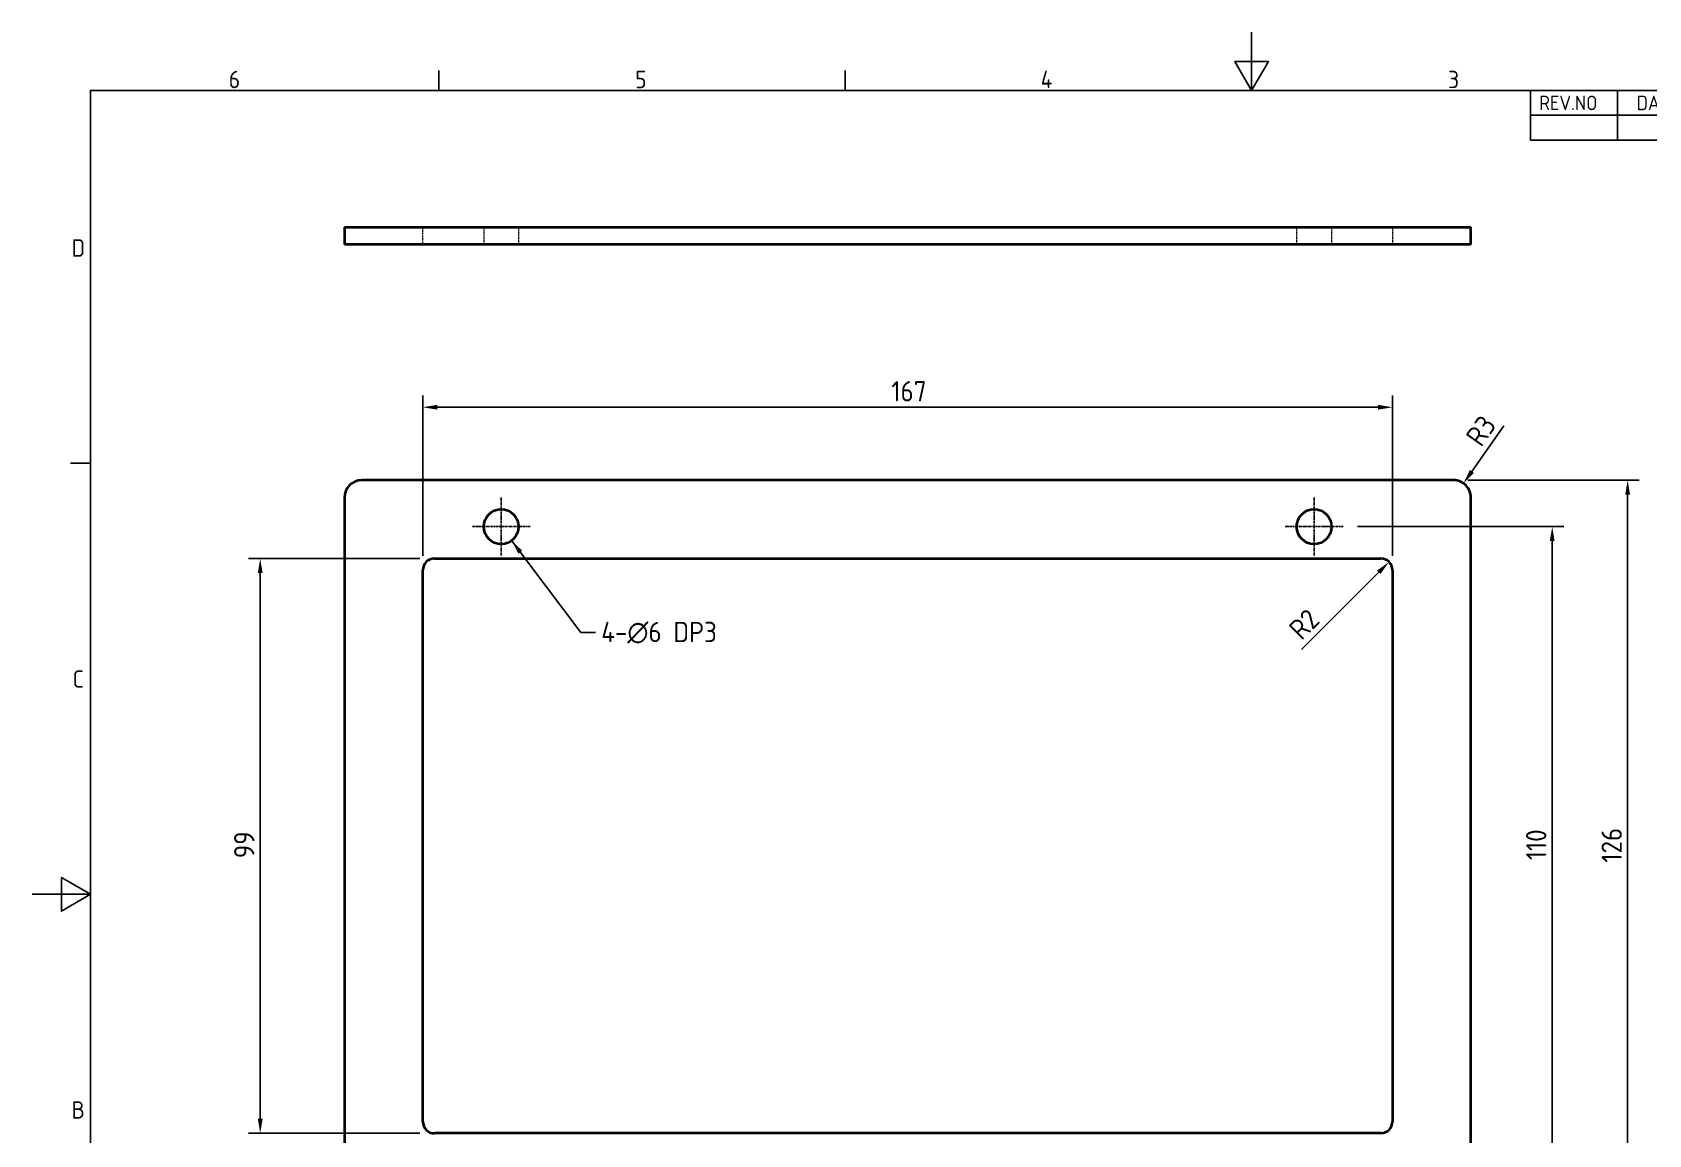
# Model space of a CAD drawing. Header units: millimetres. Extents: x 0 to 420, y 0 to 297.
# Drawn here: x 0 to 278.4, y 107.1 to 297 of the extents above; entities that cross this region are included whole.
import ezdxf

# ---------------------------------------------------------------- set-up
doc = ezdxf.new("R2010")
doc.units = ezdxf.units.MM
doc.linetypes.add('CHAIN', pattern=[0.7087, 0.4724, -0.0591, 0.1181, -0.0591])
doc.linetypes.add('DASHED', pattern=[0.2067, 0.1654, -0.0413])
doc.layers.get('0').update_dxf_attribs({"color": 3, "lineweight": 25, "true_color": 0x00ff00})
for name, color, linetype, lineweight, true_color in [('가려진 것(ISO)', 2, 'DASHED', 18, 0xffff00), ('가시적인 것(ISO)', 3, 'Continuous', 40, 0x00ff00), ('기호(ISO)', 5, 'Continuous', 25, 0x0000ff), ('중심 표식(ISO)', 1, 'Continuous', 25, 0xff0000), ('치수(ISO)', 2, 'Continuous', 25, 0xffff00)]:
    doc.layers.add(name, color=color, linetype=linetype, lineweight=lineweight, true_color=true_color)
doc.layers.add('경계(ISO)', color=7, linetype='Continuous', lineweight=25)
doc.styles.add('ISO ProportionalPSTEK', font='isocp.shx')
doc.styles.add('문자 텍스트_PSTEK_POSCO', font='isocp.shx')
doc.styles.add('치수 텍스트_PSTEK_POSCO', font='isocp.shx')
doc.dimstyles.new('치수_PSTEK_POSCO', dxfattribs={"dimtxt": 3.5, "dimasz": 2.5, "dimexe": 2, "dimexo": 2.5, "dimgap": 1, "dimtad": 1, "dimrnd": 1e-08, "dimdsep": 46, "dimtxsty": '치수 텍스트_PSTEK_POSCO', "dimcen": 0.09, "dimdle": 10, "dimclrd": 7, "dimclre": 7, "dimclrt": 2, "dimadec": 1, "dimazin": 2, "dimtfac": 1, "dimtmove": 0, "dimatfit": 3, "dimfxl": 1, "dimtolj": 1, "dimlwd": -1, "dimlwe": -1, "dimarcsym": 0})
doc.dimstyles.new('치수_PSTEK_POSCO$7', dxfattribs={"dimtxt": 3.5, "dimasz": 2.5, "dimexe": 2, "dimexo": 2.5, "dimgap": 1, "dimtad": 1, "dimrnd": 1e-08, "dimdsep": 46, "dimtxsty": '치수 텍스트_PSTEK_POSCO', "dimcen": 0.09, "dimdle": 10, "dimclrd": 7, "dimclre": 7, "dimclrt": 2, "dimadec": 1, "dimazin": 2, "dimtfac": 1, "dimtmove": 0, "dimatfit": 3, "dimfxl": 1, "dimtolj": 1, "dimlwd": -1, "dimlwe": -1, "dimarcsym": 0})

# ---------------------------------------------------------------- blocks, each defined once
blk = doc.blocks.new('경계 Default Border')
at = {"layer": '경계(ISO)'}
for p, q in [((70, 287.0000076293945), (70, 290.4000091552734)), ((140, 287.0000076293945), (140, 290.4000091552734)), ((10, 222.7499961853027), (6.599999666213989, 222.7499961853027))]:
    blk.add_line(p, q, dxfattribs=at)
at = {"layer": '경계(ISO)', "flags": 128}
for points in [[(210, 297.0000076293945), (210, 287.0000076293945), (207.1132469177246, 292.0000076293945), (212.8867530822754, 292.0000076293945), (210, 287.0000076293945)], [(10, 10), (10, 287.0000076293945), (410, 287.0000076293945), (410, 10), (10, 10)], [(0, 148.5000038146973), (10, 148.5000038146973), (5, 151.3867473602295), (5, 145.6132507324219), (10, 148.5000038146973)]]:
    blk.add_lwpolyline(points, dxfattribs=at)
at = {"layer": '경계(ISO)', "color": 2, "true_color": 0xffff00, "char_height": 3.00000011920929, "attachment_point": 7, "style": '문자 텍스트_PSTEK_POSCO'}
for s, insert in [('6', (33.83253864943981, 287.3713945155963)), ('5', (103.8325386494398, 287.3713945155963)), ('4', (173.6662693321705, 287.4)), ('3', (243.8325386494398, 287.3713945155963)), ('D', (6.766269272565841, 258.3463944559917)), ('C', (6.932538589835167, 184.0963944559917)), ('B', (6.766269272565841, 109.8463944559917))]:
    blk.add_mtext(s, dxfattribs=dict(at, insert=insert))
blk = doc.blocks.new('리비전 내역')
at = {"layer": '기호(ISO)'}
for p, q in [((258, 287.0000076293945), (410, 287.0000076293945)), ((258, 287.0000076293945), (258, 282.7200076293945)), ((273, 287.0000076293945), (273, 282.7200076293945)), ((288, 287.0000076293945), (288, 282.7200076293945)), ((365, 287.0000076293945), (365, 282.7200076293945)), ((380, 287.0000076293945), (380, 282.7200076293945)), ((395, 287.0000076293945), (395, 282.7200076293945)), ((410, 287.0000076293945), (410, 282.7200076293945)), ((258, 282.7200076293945), (410, 282.7200076293945)), ((258, 282.7200076293945), (258, 278.4400076293945)), ((273, 282.7200076293945), (273, 278.4400076293945)), ((288, 282.7200076293945), (288, 278.4400076293945)), ((365, 282.7200076293945), (365, 278.4400076293945)), ((380, 282.7200076293945), (380, 278.4400076293945)), ((395, 282.7200076293945), (395, 278.4400076293945)), ((410, 282.7200076293945), (410, 278.4400076293945)), ((258, 278.4400076293945), (410, 278.4400076293945))]:
    blk.add_line(p, q, dxfattribs=at)
at = {"layer": '기호(ISO)', "color": 2, "true_color": 0xffff00, "char_height": 2.5, "attachment_point": 7, "style": 'ISO ProportionalPSTEK'}
for s, insert in [('REV.NO', (259.5271157026291, 283.5831900503393)), ('DATE', (276.3142317728366, 283.5831900503393)), ('DESCRIPTION OF REVISION', (305.5070204333629, 283.5831900503393)), ('DRA.BY', (366.4757339553204, 283.5831900503393)), ('CH.BY', (382.8642915086117, 283.5831900503393)), ('APP.BY', (396.4777339604404, 283.5831900503393))]:
    blk.add_mtext(s, dxfattribs=dict(at, insert=insert))
blk = doc.blocks.new('*D24')
at = {"layer": 'Defpoints', "color": 0, "transparency": 16777216}
for p in [(244.7491815147499, 219.8376894147545), (274.74918151475, 219.8376894147545), (244.7491815147499, 93.83768941475454)]:
    blk.add_point(p, dxfattribs=at)
at = {"layer": '치수(ISO)', "color": 7, "transparency": 16777216}
for p, q in [((247.2491815147499, 219.8376894147545), (276.74918151475, 219.8376894147545)), ((274.7491815147499, 96.33768941475454), (274.74918151475, 217.3376894147545)), ((247.2491815147499, 93.83768941475454), (276.7491815147499, 93.83768941475454))]:
    blk.add_line(p, q, dxfattribs=at)
for points in [[(274.3325148480833, 217.3376894147545), (275.1658481814167, 217.3376894147545), (274.74918151475, 219.8376894147545)], [(274.3325148480832, 96.33768941475454), (275.1658481814166, 96.33768941475454), (274.7491815147499, 93.83768941475454)]]:
    blk.add_solid(points, dxfattribs=at)
at = {"layer": '치수(ISO)', "color": 2, "transparency": 16777216, "insert": (271.9988370265609, 153.9508783911325), "char_height": 3.5, "attachment_point": 4, "rotation": 90, "style": '치수 텍스트_PSTEK_POSCO'}
blk.add_mtext('\\A1;126', dxfattribs=at)
blk = doc.blocks.new('*D25')
at = {"layer": 'Defpoints', "color": 0, "transparency": 16777216}
for p in [(225.74918151475, 211.8376894147545), (225.74918151475, 101.8376894147545), (261.7613460690504, 101.8376894147545)]:
    blk.add_point(p, dxfattribs=at)
at = {"layer": '치수(ISO)', "color": 7, "transparency": 16777216}
for p, q in [((228.24918151475, 211.8376894147545), (263.7613460690505, 211.8376894147545)), ((261.7613460690505, 209.3376894147545), (261.7613460690504, 104.3376894147545)), ((228.24918151475, 101.8376894147545), (263.7613460690504, 101.8376894147545))]:
    blk.add_line(p, q, dxfattribs=at)
for points in [[(261.3446794023838, 209.3376894147545), (262.1780127357172, 209.3376894147545), (261.7613460690505, 211.8376894147545)], [(261.3446794023837, 104.3376894147545), (262.1780127357171, 104.3376894147545), (261.7613460690504, 101.8376894147545)]]:
    blk.add_solid(points, dxfattribs=at)
at = {"layer": '치수(ISO)', "color": 2, "transparency": 16777216, "insert": (259.0113460690504, 154.3863114619986), "char_height": 3.5, "attachment_point": 4, "rotation": 90, "style": '치수 텍스트_PSTEK_POSCO'}
blk.add_mtext('\\A1;110', dxfattribs=at)
blk = doc.blocks.new('*D27')
at = {"layer": 'Defpoints', "color": 0, "transparency": 16777216}
for p in [(67.24918151474994, 232.4090870889127), (67.24918151474994, 204.3376894147545), (234.2491815147499, 204.3376894147545)]:
    blk.add_point(p, dxfattribs=at)
at = {"layer": '치수(ISO)', "color": 7, "transparency": 16777216}
for p, q in [((67.24918151474994, 206.8376894147545), (67.24918151474994, 234.4090870889127)), ((234.2491815147499, 206.8376894147545), (234.2491815147499, 234.4090870889127)), ((231.7491815147499, 232.4090870889127), (69.74918151474994, 232.4090870889127))]:
    blk.add_line(p, q, dxfattribs=at)
for points in [[(69.74918151474994, 232.8257537555793), (69.74918151474994, 231.992420422246), (67.24918151474994, 232.4090870889127)], [(231.7491815147499, 232.8257537555793), (231.7491815147499, 231.992420422246), (234.2491815147499, 232.4090870889127)]]:
    blk.add_solid(points, dxfattribs=at)
at = {"layer": '치수(ISO)', "color": 2, "transparency": 16777216, "insert": (147.9491815147499, 235.1590870889127), "char_height": 3.5, "attachment_point": 4, "style": '치수 텍스트_PSTEK_POSCO'}
blk.add_mtext('\\A1;167', dxfattribs=at)
blk = doc.blocks.new('*D28')
at = {"layer": 'Defpoints', "color": 0, "transparency": 16777216}
for p in [(69.24918151474992, 206.3376894147545), (39.24918151474994, 107.3376894147545), (69.2491815147499, 107.3376894147545)]:
    blk.add_point(p, dxfattribs=at)
at = {"layer": '치수(ISO)', "color": 7, "transparency": 16777216}
for p, q in [((66.74918151474992, 206.3376894147545), (37.24918151474996, 206.3376894147545)), ((39.24918151474996, 203.8376894147545), (39.24918151474994, 109.8376894147545)), ((66.7491815147499, 107.3376894147545), (37.24918151474994, 107.3376894147545))]:
    blk.add_line(p, q, dxfattribs=at)
for points in [[(38.83251484808329, 203.8376894147545), (39.66584818141662, 203.8376894147545), (39.24918151474996, 206.3376894147545)], [(38.83251484808327, 109.8376894147545), (39.6658481814166, 109.8376894147545), (39.24918151474994, 107.3376894147545)]]:
    blk.add_solid(points, dxfattribs=at)
at = {"layer": '치수(ISO)', "color": 2, "transparency": 16777216, "insert": (36.49918151474992, 154.7149134530862), "char_height": 3.5, "attachment_point": 4, "rotation": 90, "style": '치수 텍스트_PSTEK_POSCO'}
blk.add_mtext('\\A1;99', dxfattribs=at)
blk = doc.blocks.new('*D31')
at = {"layer": 'Defpoints', "color": 0, "transparency": 16777216}
for p in [(232.2491815147499, 204.3376894147545), (233.6633950771233, 205.7519029771274)]:
    blk.add_point(p, dxfattribs=at)
at = {"layer": '치수(ISO)', "color": 7, "transparency": 16777216}
blk.add_line((218.6031341059986, 190.6916420060073), (231.8956281241566, 203.9841360241613), dxfattribs=at)
blk.add_solid([(231.6010002986623, 204.2787638496558), (232.190255949651, 203.6895081986669), (233.6633950771233, 205.7519029771274)], dxfattribs=at)
at = {"layer": '치수(ISO)', "color": 2, "transparency": 16777216, "insert": (217.3654536489881, 193.3435360253915), "char_height": 3.5, "attachment_point": 4, "rotation": 44.999999999991374, "style": '치수 텍스트_PSTEK_POSCO'}
blk.add_mtext('\\A1;R2', dxfattribs=at)
blk = doc.blocks.new('*D32')
at = {"layer": 'Defpoints', "color": 0, "transparency": 16777216}
for p in [(246.4742249314952, 219.2921191265907), (244.7491815147499, 216.8376894147545)]:
    blk.add_point(p, dxfattribs=at)
at = {"layer": '치수(ISO)', "color": 7, "transparency": 16777216}
blk.add_line((253.4260697677655, 229.1833568499923), (247.9117611121163, 221.3374772197874), dxfattribs=at)
blk.add_solid([(247.5708680965835, 221.5770665832243), (248.2526541276491, 221.0978878563506), (246.4742249314952, 219.2921191265907)], dxfattribs=at)
at = {"layer": '치수(ISO)', "color": 2, "transparency": 16777216, "insert": (248.1027380320192, 226.3916917061306), "char_height": 3.5, "attachment_point": 4, "rotation": 54.89935429797099, "style": '치수 텍스트_PSTEK_POSCO'}
blk.add_mtext('\\A1;R3', dxfattribs=at)

msp = doc.modelspace()

# ---------------------------------------------------------------- linework, layer by layer
at = {"layer": '가려진 것(ISO)'}
for p, q in [((67.24918151478113, 260.4379153342766), (67.24918151478113, 263.4379153342766)), ((77.74918151478114, 263.4379153342788), (77.74918151478114, 260.4379153342788)), ((83.74918151478113, 263.4379153342788), (83.74918151478113, 260.4379153342788)), ((217.7491815147812, 263.4379153342788), (217.7491815147812, 260.4379153342788)), ((223.7491815147811, 263.4379153342788), (223.7491815147811, 260.4379153342788)), ((234.2491815147811, 263.4379153342766), (234.2491815147811, 260.4379153342766))]:
    msp.add_line(p, q, dxfattribs=at)
at = {"layer": '가시적인 것(ISO)'}
for p, q in [((53.74918151478109, 263.4379153342803), (56.7491815147811, 263.4379153342812)), ((53.74918151478109, 263.4379153342803), (53.74918151478109, 260.4379153342803)), ((56.7491815147811, 263.4379153342812), (244.7491815147811, 263.4379153342812)), ((244.7491815147812, 263.4379153342812), (247.7491815147812, 263.4379153342803)), ((247.7491815147812, 260.4379153342803), (247.7491815147812, 263.4379153342803)), ((56.7491815147811, 260.4379153342812), (53.74918151478109, 260.4379153342803)), ((244.7491815147811, 260.4379153342812), (56.7491815147811, 260.4379153342812)), ((247.7491815147812, 260.4379153342803), (244.7491815147811, 260.4379153342812)), ((244.7491815147499, 219.8376894147545), (56.74918151474991, 219.8376894147545)), ((53.7491815147499, 216.8376894147545), (53.74918151474994, 96.83768941475451)), ((247.7491815147499, 96.83768941475455), (247.7491815147499, 216.8376894147545)), ((69.24918151474992, 206.3376894147545), (232.2491815147499, 206.3376894147545)), ((67.24918151474994, 109.3376894147545), (67.24918151474994, 204.3376894147545)), ((234.2491815147499, 204.3376894147545), (234.2491815147499, 109.3376894147545)), ((232.2491815147499, 107.3376894147545), (69.2491815147499, 107.3376894147545))]:
    msp.add_line(p, q, dxfattribs=at)
for centre in [(80.74918151474995, 211.8376894147545), (220.74918151475, 211.8376894147545)]:
    msp.add_circle(centre, 3, dxfattribs=at)
for centre, radius, start, end in [((56.74918151474992, 216.8376894147545), 3.000000000000024, 90.00000000000067, 180), ((244.7491815147499, 216.8376894147545), 3.000000000000024, 0, 90.00000000000067), ((69.24918151474992, 204.3376894147545), 1.999999999999984, 90, 180), ((232.2491815147499, 204.3376894147545), 1.999999999999993, 0, 90), ((69.24918151474992, 109.3376894147545), 1.999999999999993, 180, 270.0000000000002), ((232.2491815147499, 109.3376894147545), 1.999999999999984, 270, 0)]:
    msp.add_arc(centre, radius, start, end, dxfattribs=at)
at = {"layer": '중심 표식(ISO)', "linetype": 'CHAIN'}
for p, q in [((80.74918151474995, 216.8376894147545), (80.74918151474995, 206.8376894147545)), ((220.74918151475, 216.8376894147545), (220.74918151475, 206.8376894147545)), ((85.74918151474995, 211.8376894147545), (75.74918151474995, 211.8376894147545)), ((225.74918151475, 211.8376894147545), (215.74918151475, 211.8376894147545))]:
    msp.add_line(p, q, dxfattribs=at)

# ---------------------------------------------------------------- block references
msp.add_blockref('경계 Default Border', (0, 0))
at = {"layer": '기호(ISO)'}
msp.add_blockref('리비전 내역', (0, 0), dxfattribs=at)

# ---------------------------------------------------------------- texts
at = {"layer": '기호(ISO)', "color": 2, "true_color": 0xffff00, "insert": (97.98193027139658, 193.5737402814754), "char_height": 3.499999940395355, "width": 23.2165253996849, "attachment_point": 4, "line_spacing_factor": 0.612500011920929, "style": '치수 텍스트_PSTEK_POSCO'}
msp.add_mtext('{4-\\fAIGDT|b0|i0;\\H3.5000;n\\fisocp|b0|i0;\\H3.5000;6 DP3}', dxfattribs=at)

# ---------------------------------------------------------------- dimensions: what is measured, and where the dimension line sits
at = {"layer": '치수(ISO)', "color": 7}
for base, p1, p2, angle, picture, middle in [((67.24918151474994, 232.4090870889127), (234.2491815147499, 204.3376894147545), (67.24918151474994, 204.3376894147545), 180, '*D27', (150.7491815147499, 232.4090870889127)), ((274.74918151475, 219.8376894147545), (244.7491815147499, 93.83768941475454), (244.7491815147499, 219.8376894147545), 270, '*D24', (274.7491815147499, 156.8376894147545)), ((261.7613460690504, 101.8376894147545), (225.74918151475, 211.8376894147545), (225.74918151475, 101.8376894147545), 90, '*D25', (261.7613460690504, 156.8376894147545)), ((39.24918151474994, 107.3376894147545), (69.24918151474992, 206.3376894147545), (69.2491815147499, 107.3376894147545), 270, '*D28', (39.24918151474992, 156.8376894147545))]:
    dim = msp.add_linear_dim(base=base, p1=p1, p2=p2, angle=angle, dimstyle='치수_PSTEK_POSCO', override={"dimdec": 2, "dimtp": 0, "dimtm": -0, "dimtdec": 2, "dimtofl": 0, "dimatfit": 1}, dxfattribs=at)
    dim.commit()
    dim.dimension.update_dxf_attribs({"geometry": picture, "text_midpoint": middle, "dimtype": 160})
for center, mpoint, picture, middle in [((244.7491815147499, 216.8376894147545), (246.4742249314952, 219.2921191265907), '*D32', (251.6018436150264, 226.5878077600806)), ((232.2491815147499, 204.3376894147545), (233.6633950771233, 205.7519029771274), '*D31', (220.8694844166821, 192.9579923166901))]:
    dim = msp.add_radius_dim(center=center, mpoint=mpoint, dimstyle='치수_PSTEK_POSCO', override={"dimdec": 2, "dimcen": 0, "dimtp": 0, "dimtm": -0, "dimtdec": 2, "dimtofl": 0}, dxfattribs=at)
    dim.commit()
    dim.dimension.update_dxf_attribs({"geometry": picture, "text_midpoint": middle, "dimtype": 164})

# ---------------------------------------------------------------- leaders
at = {"layer": '기호(ISO)', "color": 7, "annotation_type": 0, "has_hookline": 1, "hookline_direction": 0, "text_width": 21.43744435333065}
msp.add_leader([(82.54248552508068, 209.4326819872126), (94.48193027139658, 193.5737402814754), (96.98193027139658, 193.5737402814754)], dimstyle='치수_PSTEK_POSCO$7', override={"dimtad": 0}, dxfattribs=at)

doc.saveas('drawing.dxf')
